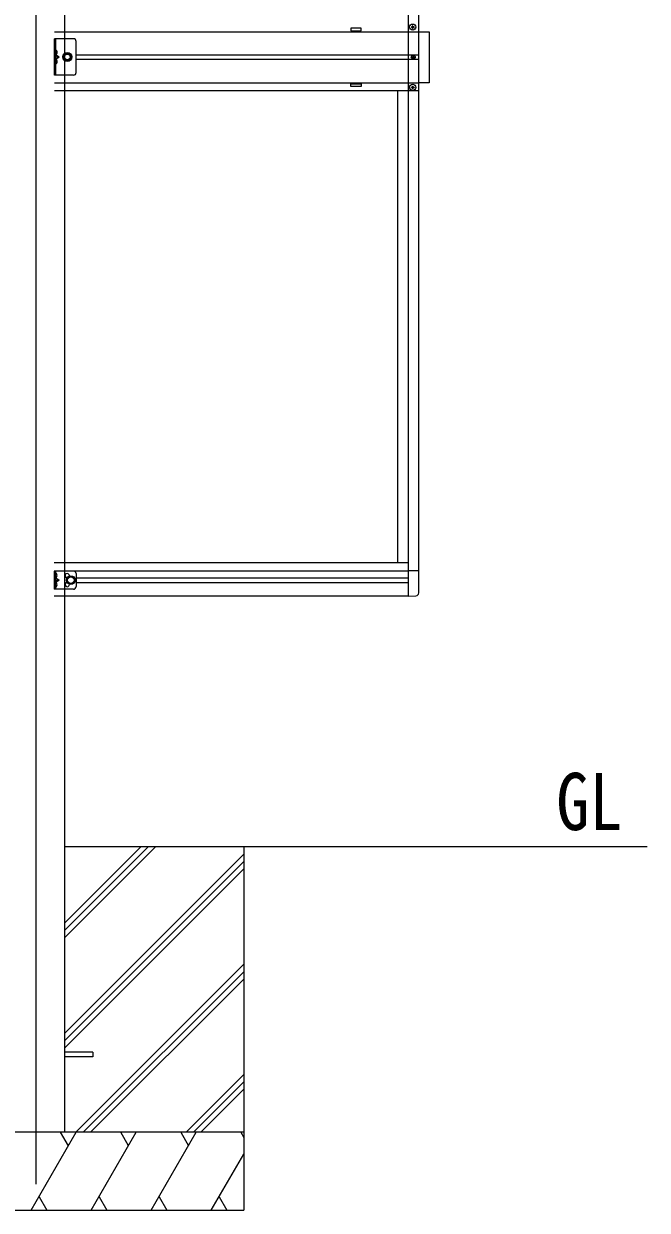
# Model space of a CAD drawing. Units: millimetres at full size, sheet at 1:30; details may follow other scales. Extents: x -8385 to 8479, y -5853 to 5787.
# Drawn here: x 5038 to 6238, y -1701 to 582 of the extents above; entities that cross this region are included whole.
import ezdxf
from ezdxf.enums import TextEntityAlignment as Align

# ---------------------------------------------------------------- set-up
doc = ezdxf.new("R2010")
doc.units = ezdxf.units.MM
doc.header["$LTSCALE"] = 30
for name, color, linetype, lineweight in [('0-0_0', 7, 'Continuous', 9), ('0-1_本体', 4, 'Continuous', 9), ('0-2_部品', 7, 'Continuous', 9), ('0-8_PARTS2', 2, 'Continuous', 9), ('1-1_GLASS', 4, 'Continuous', 9), ('1-2_GLASS_SEAL', 7, 'Continuous', 9), ('1-7', 7, 'Continuous', 9)]:
    doc.layers.add(name, color=color, linetype=linetype, lineweight=lineweight)
doc.styles.add('ＭＳ ゴシック', font='')
doc.styles.get('ＭＳ ゴシック').set_extended_font_data('MS Gothic')

msp = doc.modelspace()

# ---------------------------------------------------------------- linework, layer by layer
at = {"layer": '0-0_0'}
for p, q in [((5116.31, -1000.79), (6237.51, -1000.79)), ((5116.31, -1176.62), (5292.14, -1000.79)), ((5116.31, -1162.48), (5277.99, -1000.79)), ((5116.31, -1148.34), (5263.85, -1000.79)), ((5461.31, -1000.79), (5461.31, -1700.79)), ((5116.31, -1360.47), (5461.31, -1015.47)), ((5116.31, -1374.61), (5461.31, -1029.62)), ((5116.31, -1388.75), (5461.31, -1043.76)), ((5138.11, -1550.79), (5461.31, -1227.6)), ((5152.26, -1550.79), (5461.31, -1241.75)), ((5166.4, -1550.79), (5461.31, -1255.89)), ((5350.25, -1550.79), (5461.31, -1439.74)), ((5364.39, -1550.79), (5461.31, -1453.88)), ((5378.53, -1550.79), (5461.31, -1468.02)), ((5461.31, -1550.79), (4661.31, -1550.79)), ((5052.46, -1700.79), (5139.06, -1550.79)), ((5124.06, -1576.77), (5109.06, -1550.79)), ((5167.93, -1700.79), (5254.53, -1550.79)), ((5239.53, -1576.77), (5224.53, -1550.79)), ((5283.4, -1700.79), (5370.01, -1550.79)), ((5340, -1550.79), (5355, -1576.77)), ((5455.47, -1550.79), (5461.31, -1560.89)), ((5398.87, -1700.79), (5461.31, -1592.66)), ((5067.46, -1674.81), (5082.46, -1700.79)), ((5182.93, -1674.81), (5197.93, -1700.79)), ((5298.4, -1674.81), (5313.4, -1700.79)), ((5413.87, -1674.81), (5428.87, -1700.79)), ((4661.31, -1700.79), (5461.31, -1700.79))]:
    msp.add_line(p, q, dxfattribs=at)
at = {"layer": '0-1_本体'}
msp.add_line((5116.31, 1629.21), (5116.31, -1550.79), dxfattribs=at)
at = {"layer": '0-2_部品', "color": 4}
msp.add_line((5171.11, -1396.29), (5116.31, -1396.29), dxfattribs=at)
msp.add_lwpolyline([(5171.11, -1396.29), (5171.11, -1405.29), (5116.31, -1405.29)], dxfattribs=at)
at = {"layer": '0-8_PARTS2'}
msp.add_line((5061.31, 1599.21), (5061.31, -1650.79), dxfattribs=at)
at = {"layer": '1-1_GLASS'}
for p, q in [((5777.31, 1554.79), (5777.31, -519.42)), ((5797.31, 1505.39), (5797.31, -470.22)), ((5757.31, 453.09), (5757.31, -454.41)), ((5096.71, -454.41), (5777.31, -454.41)), ((5777.31, -454.41), (5777.31, -470.41)), ((5096.71, -470.41), (5777.31, -470.41)), ((5096.71, -483.91), (5096.71, -483.91)), ((5096.71, -492.91), (5096.71, -492.91)), ((5138.71, -483.91), (5777.31, -483.91)), ((5138.71, -492.91), (5777.31, -492.91)), ((5096.71, -518.91), (5777.31, -518.91))]:
    msp.add_line(p, q, dxfattribs=at)
at = {"layer": '1-2_GLASS_SEAL'}
for p, q in [((5096.71, -470.91), (5096.71, -505.91)), ((5133.71, -470.91), (5096.71, -470.91)), ((5099.21, -470.91), (5099.21, -505.91)), ((5099.71, -475.41), (5100.51, -475.55)), ((5138.71, -475.91), (5138.71, -500.91)), ((5777.31, -470.22), (5797.81, -470.22)), ((5797.81, -513.12), (5797.81, -470.22)), ((5099.71, -483.41), (5099.21, -483.32)), ((5099.21, -488.41), (5106.21, -488.41)), ((5099.71, -501.41), (5099.21, -501.32)), ((5099.71, -483.41), (5100.51, -483.27)), ((5099.71, -493.41), (5100.51, -493.55)), ((5099.71, -501.41), (5100.51, -501.27)), ((5133.71, -505.91), (5096.71, -505.91)), ((5777.31, -519.42), (5792.6, -518.62))]:
    msp.add_line(p, q, dxfattribs=at)
for points in [[(5098.82, -479.41), (5099.45, -478.23), (5101.69, -477.11)], [(5099.71, -483.41), (5099.71, -475.41), (5099.21, -475.5), (5099.21, -483.32)], [(5098.82, -479.41), (5099.45, -480.6), (5101.69, -481.71)], [(5098.82, -497.41), (5099.45, -496.23), (5101.69, -495.11)], [(5098.82, -497.41), (5099.45, -498.6), (5101.69, -499.71)], [(5099.21, -483.41), (5106.21, -488.41), (5099.21, -493.41)], [(5099.71, -501.41), (5099.71, -493.41), (5099.21, -493.5), (5099.21, -501.32)]]:
    msp.add_lwpolyline(points, dxfattribs=at)
msp.add_lwpolyline([(5128.71, -495.92), (5122.21, -492.17), (5122.21, -484.66), (5128.71, -480.91), (5135.21, -484.66), (5135.21, -492.17)], close=True, dxfattribs=at)
for radius in [8.5, 7.5, 6.5]:
    msp.add_circle((5128.71, -488.41), radius, dxfattribs=at)
for centre, radius, start, end in [((5100.35, -476.44), 0.9, 32.05588, 80), ((5095.61, -479.41), 6.5, 327.94412, 32.05588), ((5121.71, -479.91), 4.25, 353.70569, 265.23923), ((5133.71, -475.91), 5, 0, 90), ((5100.35, -482.38), 0.9, 280, 327.94412), ((5100.35, -494.44), 0.9, 32.05588, 80), ((5100.35, -500.38), 0.9, 280, 327.94412), ((5095.61, -497.41), 6.5, 327.94412, 32.05588), ((5121.71, -496.91), 4.25, 94.76077, 6.29431), ((5133.71, -500.91), 5, 270, 0), ((5792.31, -513.12), 5.5, 273, 0)]:
    msp.add_arc(centre, radius, start, end, dxfattribs=at)
at = {"layer": '1-7'}
for p, q in [((5784.81, 576.09), (5783.81, 576.09)), ((5787.81, 575.09), (5788.81, 575.09)), ((5133.91, 553.09), (5096.91, 553.09)), ((5099.41, 553.09), (5099.41, 483.09)), ((5138.91, 488.09), (5138.91, 548.09)), ((5099.91, 531.09), (5100.71, 530.95)), ((5099.91, 523.09), (5099.41, 523.18)), ((5099.41, 523.09), (5106.41, 518.09)), ((5099.41, 518.09), (5106.41, 518.09)), ((5099.41, 513.09), (5106.41, 518.09)), ((5099.91, 505.09), (5099.41, 505.18)), ((5099.91, 523.09), (5100.71, 523.23)), ((5099.91, 513.09), (5100.71, 512.95)), ((5099.91, 505.09), (5100.71, 505.23)), ((5786.08, 517.18), (5785.26, 517.18)), ((5788.54, 518), (5789.36, 518)), ((5784.81, 459.09), (5783.81, 459.09)), ((5787.81, 460.09), (5788.81, 460.09))]:
    msp.add_line(p, q, dxfattribs=at)
at = {"layer": '1-7', "color": 4}
for p, q in [((5096.91, 566.59), (5797.31, 566.59)), ((5138.91, 522.09), (5797.31, 522.09)), ((5797.31, 513.09), (5138.91, 513.09)), ((5096.91, 468.59), (5797.31, 468.59)), ((5797.31, 453.09), (5096.91, 453.09))]:
    msp.add_line(p, q, dxfattribs=at)
for points in [[(5667.31, 568.59), (5687.31, 568.59), (5687.31, 573.59), (5667.31, 573.59)], [(5667.31, 466.59), (5687.31, 466.59), (5687.31, 461.59), (5667.31, 461.59)]]:
    msp.add_lwpolyline(points, close=True, dxfattribs=at)
at = {"layer": '1-7'}
for points in [[(5783.81, 576.09), (5783.81, 575.09), (5784.81, 575.09)], [(5786.81, 577.09), (5786.81, 578.09), (5785.81, 578.09), (5785.81, 577.09)], [(5785.81, 574.09), (5785.81, 573.09), (5786.81, 573.09), (5786.81, 574.09)], [(5788.81, 575.09), (5788.81, 576.09), (5787.81, 576.09)], [(5133.91, 483.09), (5096.91, 483.09), (5096.91, 553.09)], [(5797.31, 566.59), (5818.01, 566.59), (5818.01, 468.59), (5797.31, 468.59)], [(5099.02, 527.09), (5099.65, 528.27), (5101.88, 529.39)], [(5099.02, 527.09), (5099.65, 525.9), (5101.88, 524.79)], [(5099.91, 523.09), (5099.91, 531.09), (5099.41, 531), (5099.41, 523.18)], [(5099.02, 509.09), (5099.65, 510.27), (5101.88, 511.39)], [(5099.02, 509.09), (5099.65, 507.9), (5101.88, 506.79)], [(5099.91, 505.09), (5099.91, 513.09), (5099.41, 513), (5099.41, 505.18)], [(5785.26, 517.18), (5785.26, 518), (5786.08, 518)], [(5786.9, 518.82), (5786.9, 519.64), (5787.72, 519.64), (5787.72, 518.82)], [(5787.72, 516.36), (5787.72, 515.54), (5786.9, 515.54), (5786.9, 516.36)], [(5789.36, 518), (5789.36, 517.18), (5788.54, 517.18)], [(5783.81, 459.09), (5783.81, 460.09), (5784.81, 460.09)], [(5785.81, 461.09), (5785.81, 462.09), (5786.81, 462.09), (5786.81, 461.09)], [(5786.81, 458.09), (5786.81, 457.09), (5785.81, 457.09), (5785.81, 458.09)], [(5788.81, 460.09), (5788.81, 459.09), (5787.81, 459.09)]]:
    msp.add_lwpolyline(points, dxfattribs=at)
msp.add_lwpolyline([(5114.4, 518.09), (5118.15, 511.59), (5125.66, 511.59), (5129.41, 518.09), (5125.66, 524.59), (5118.15, 524.59)], close=True, dxfattribs=at)
for centre, radius in [((5786.31, 575.59), 5.9), ((5121.91, 518.09), 8.5), ((5121.91, 518.09), 7.5), ((5121.91, 518.09), 6.5), ((5121.91, 518.09), 5.5), ((5787.31, 517.59), 3.75), ((5786.31, 459.59), 5.9)]:
    msp.add_circle(centre, radius, dxfattribs=at)
for centre, radius, start, end in [((5784.81, 577.09), 1, 270, 0), ((5784.81, 574.09), 1, 0, 90), ((5787.81, 577.09), 1, 180, 270), ((5787.81, 574.09), 1, 90, 180), ((5133.91, 548.09), 5, 0, 90), ((5100.55, 530.06), 0.9, 32.05588, 80), ((5095.81, 527.09), 6.5, 327.94412, 32.05588), ((5100.55, 524.12), 0.9, 280, 327.94412), ((5100.55, 512.06), 0.9, 32.05588, 80), ((5100.55, 506.12), 0.9, 280, 327.94412), ((5095.81, 509.09), 6.5, 327.94412, 32.05588), ((5786.08, 518.82), 0.82, 270, 0), ((5786.08, 516.36), 0.82, 0, 90), ((5788.54, 518.82), 0.82, 180, 270), ((5788.54, 516.36), 0.82, 90, 180), ((5133.91, 488.09), 5, 270, 0), ((5784.81, 461.09), 1, 270, 0), ((5784.81, 458.09), 1, 0, 90), ((5787.81, 461.09), 1, 180, 270), ((5787.81, 458.09), 1, 90, 180)]:
    msp.add_arc(centre, radius, start, end, dxfattribs=at)

# ---------------------------------------------------------------- texts
at = {"layer": '0-0_0', "style": 'ＭＳ ゴシック', "width": 0.85}
msp.add_text('GL', height=110, dxfattribs=at).set_placement((6062.42, -1002.22), align=Align.BOTTOM_LEFT)

doc.saveas('drawing.dxf')
